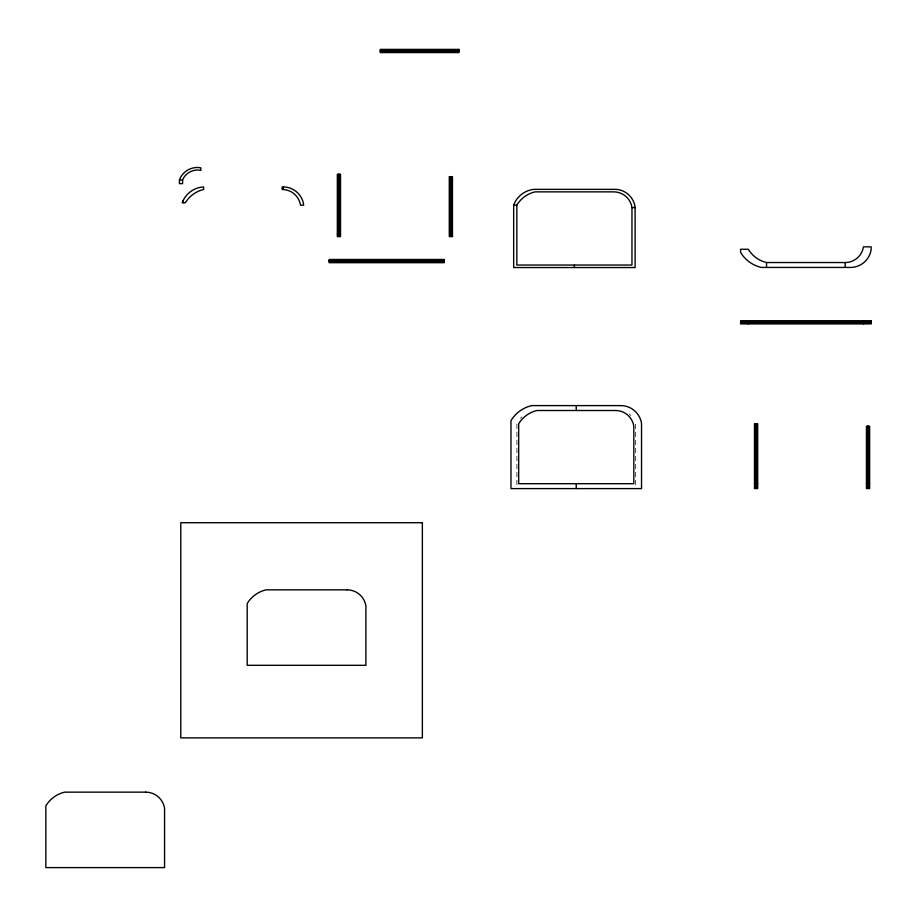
<?xml version="1.0" encoding="UTF-8"?>
<svg xmlns="http://www.w3.org/2000/svg" width="917" height="917" viewBox="0 0 917 917"><rect width="100%" height="100%" fill="white"/><g stroke="black" fill="none" stroke-linecap="round" stroke-linejoin="round"><path stroke-width="0.69" stroke-dasharray="4.58 3.44" d="M635.596 484.829L635.596 425.557A19.028 19.028 0 0 0 635.137 423.356M516.89 484.829L516.89 423.046A30.101 30.101 0 0 1 517.979 421.384M629.188 413.98A19.028 19.028 0 0 1 630.804 415.539M520.478 418.29A30.101 30.101 0 0 1 521.876 416.868"/><path stroke-width="1.38" d="M513.669 205.121C516.73 196.605 524.856 190.255 533.866 189.36L614.929 189.36C625.016 189.177 634.243 197.499 635.114 207.551L635.114 267.546L513.669 267.546L513.669 205.121L516.821 205.121A29.195 29.195 0 0 1 535.081 191.859L613.714 191.859A18.466 18.466 0 0 1 631.962 207.551L635.114 207.551M179.445 179.984C182.368 171.399 191.985 165.954 200.846 167.857L200.846 170.356C193.476 168.694 185.383 172.958 182.586 179.984L182.586 183.629L179.445 183.629L179.445 179.984L182.586 179.984M380.28 50.412L458.913 50.412M380.28 51.558L458.913 51.558M282.241 188.352L283.456 188.352M337.33 234.167L340.516 234.167M338.35 235.302L339.496 235.302M450.304 235.302L451.439 235.302M329.134 260.52L444.287 260.52M329.134 261.654L444.287 261.654M766.543 262.537L845.176 262.537A18.466 18.466 0 0 0 863.436 246.833L871.15 246.833L871.15 249.63A20.942 20.942 0 0 1 850.449 267.443L761.27 267.443A33.104 33.104 0 0 1 740.569 252.393L740.569 249.264L748.295 249.264A29.195 29.195 0 0 0 766.543 262.537L766.543 267.443M754.496 483.695L757.694 483.695M866.45 483.695L869.637 483.695M755.528 484.829L756.663 484.829M867.471 484.829L868.617 484.829M868.617 426.199L868.617 488.601L869.637 488.601L869.637 426.199L866.45 426.199L866.45 488.601L867.471 488.601L867.471 426.199M865.212 321.741L865.212 322.887M863.436 320.721L863.436 323.907M845.176 262.537L845.176 267.443M756.663 423.769L756.663 488.601L757.694 488.601L757.694 423.769L754.496 423.769L754.496 488.601L755.528 488.601L755.528 423.769M748.295 320.721L748.295 323.907M746.507 321.741L746.507 322.887M631.962 207.551L631.962 265.047L516.821 265.047L516.821 205.121M576.243 405.601L576.243 410.507M576.243 483.695L576.243 488.601M574.397 265.047L574.397 267.546M451.439 176.672L451.439 236.666L452.471 236.666L452.471 176.672L449.284 176.672L449.284 236.666L450.304 236.666L450.304 176.672M339.496 174.241L339.496 236.666L340.516 236.666L340.516 174.241L337.33 174.241L337.33 236.666L338.35 236.666L338.35 174.241M183.572 202.038L183.572 202.76M183.079 200.685L182.196 202.76L185.349 202.76A29.195 29.195 0 0 1 203.608 189.487L203.608 186.988C194.908 187.194 186.759 192.879 183.079 200.685M458.913 49.392L380.28 49.392L380.28 52.578L458.913 52.578L458.913 49.392M283.456 186.988L282.241 186.988L282.241 189.487A18.466 18.466 0 0 1 300.489 205.19L303.642 205.19C302.77 195.138 293.543 186.816 283.456 186.988M444.287 259.488L329.134 259.488L329.134 262.686L444.287 262.686L444.287 259.488M871.15 320.721L740.569 320.721L740.569 321.741L871.15 321.741L871.15 320.721M871.15 322.887L740.569 322.887L740.569 323.907L871.15 323.907L871.15 322.887M620.832 405.601L531.665 405.601A33.104 33.104 0 0 0 510.964 420.639L510.964 488.601L641.533 488.601L641.533 423.402A20.942 20.942 0 0 0 620.832 405.601M615.571 410.507L536.926 410.507A29.195 29.195 0 0 0 518.678 423.769L518.678 483.695L633.819 483.695L633.819 426.199A18.466 18.466 0 0 0 615.571 410.507M422.359 522.713L180.775 522.713L180.775 737.876L422.359 737.876L422.359 522.713M347.084 589.849L266.022 589.849A30.101 30.101 0 0 0 247.2 603.524L247.2 665.306L365.906 665.306L365.906 606.034A19.028 19.028 0 0 0 347.084 589.849M145.734 792.15L64.671 792.15A30.101 30.101 0 0 0 45.85 805.825L45.85 867.608L164.556 867.608L164.556 808.336A19.028 19.028 0 0 0 145.734 792.15"/></g></svg>
